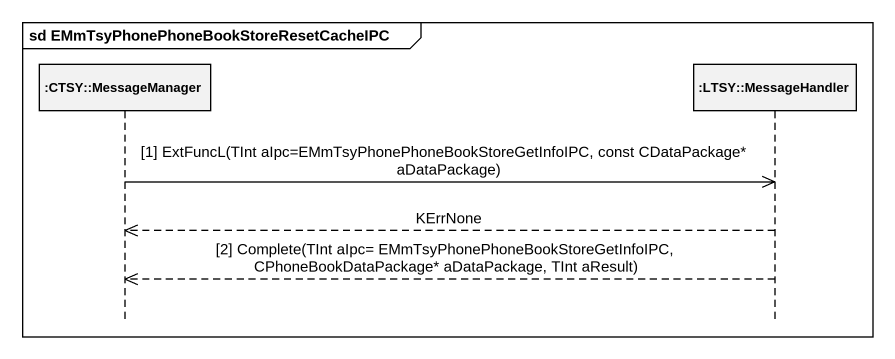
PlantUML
@startuml
mainframe sd EMmTsyPhonePhoneBookStoreResetCacheIPC
hide footbox
participant ":CTSY::MessageManager" as CTSY_MessageManager
participant ":LTSY::MessageHandler" as LTSY_MessageHandler

CTSY_MessageManager ->> LTSY_MessageHandler : [1] ExtFuncL(TInt aIpc=EMmTsyPhonePhoneBookStoreGetInfoIPC, const CDataPackage* aDataPackage)
LTSY_MessageHandler -->> CTSY_MessageManager : KErrNone
LTSY_MessageHandler -->> CTSY_MessageManager : [2] Complete(TInt aIpc= EMmTsyPhonePhoneBookStoreGetInfoIPC, CPhoneBookDataPackage* aDataPackage, TInt aResult)
@enduml
